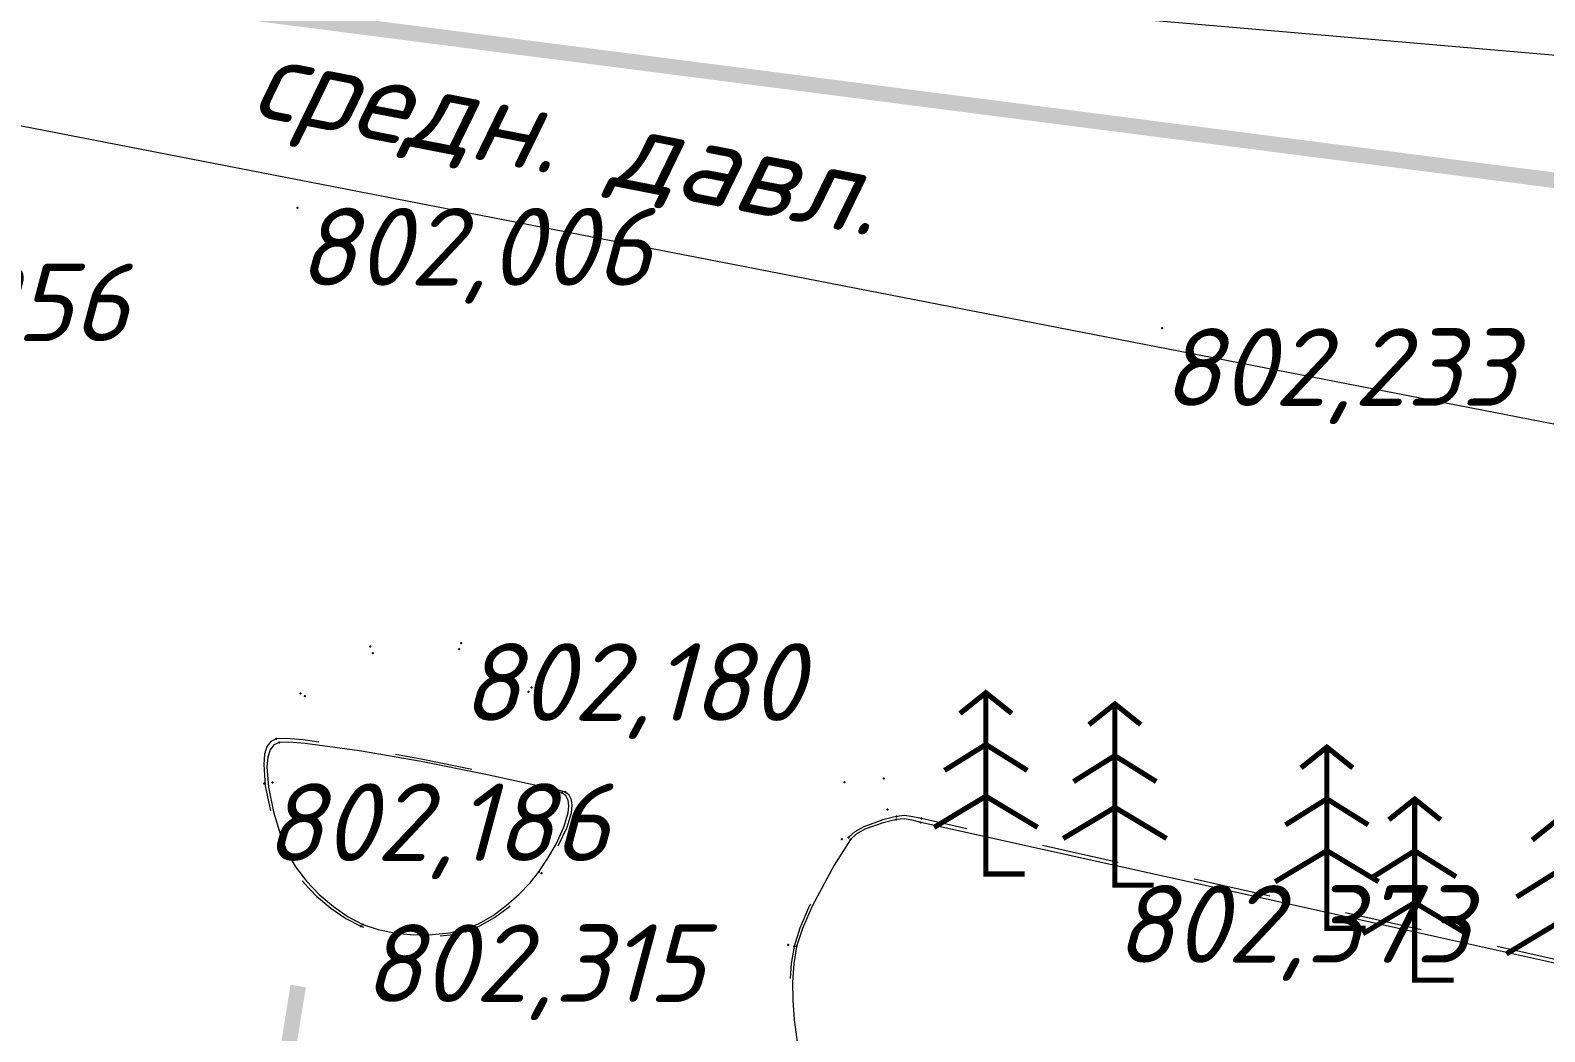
# Model space of a CAD drawing. Header units: metres. Extents: x 629572 to 645168, y 4785785 to 4790166.
# Drawn here: x 635139.77 to 635169.03, y 4788162.04 to 4788181.39 of the extents above; entities that cross this region are included whole.
import ezdxf

# ---------------------------------------------------------------- set-up
doc = ezdxf.new("R2010")
doc.units = ezdxf.units.M
for name, pattern in [('Сплошная', [0]), ('Сплошная_0_50', [0]), ('Штриховая 1.5-1.5', [3, 1.5, -1.5]), ('Штрихпунктирная 2', [10, 5, -2.5, 0, -2.5])]:
    doc.linetypes.add(name, pattern=pattern)
doc.layers.get('0').update_dxf_attribs({"linetype": 'CONTINUOUS'})
for name, color, linetype in [('Газопровод подземный', 7, 'CONTINUOUS'), ('Деревья ориентиры_хвойные', 7, 'CONTINUOUS'), ('красная линия', 7, 'CONTINUOUS'), ('Нурсултан', 7, 'CONTINUOUS'), ('ПК51+38_37', 7, 'CONTINUOUS'), ('Проезжие части улиц и тротуаров (без бортового камня)', 7, 'CONTINUOUS'), ('Тротуары и пешеходные дорожки (бордюр)', 7, 'CONTINUOUS')]:
    doc.layers.add(name, color=color, linetype=linetype)
doc.styles.add('ISOCPEUR', font='isocpeui.ttf')
doc.styles.get("Standard").update_dxf_attribs({"font": 'isocpeui.ttf'})
doc.linetypes.add('GAZ_PODZ', pattern='A,4,-2.2,["|",Standard,S=1.8,R=0,X=-1.5,Y=-1],0,["-",Standard,S=1.5,R=0,X=-1.5,Y=0.05],4,-2,10,-2', length=24.2)

# ---------------------------------------------------------------- blocks, each defined once
blk = doc.blocks.new('105 - 388.2 дер хвой')
at = {"color": 7, "linetype": 'Continuous', "lineweight": 0, "const_width": 0.1, "flags": 128}
for points in [[(0.5, 3.1), (0, 3.5), (-0.5, 3.1)], [(0, 2.5), (0, 3.5)], [(0, 2.5), (-0.8, 2)], [(0, 1.5), (0, 2.5)], [(0.8, 2), (0, 2.5)], [(0, 1.5), (-1, 0.9)], [(0.75, 0), (0, 0), (0, 1.5)], [(1, 0.9), (0, 1.5)]]:
    blk.add_lwpolyline(points, dxfattribs=at)
at = {"color": 7, "style": 'ISOCPEUR', "flags": 1}
for tag in ['X', 'Отметка', 'Имя объекта CREDO-III', 'Код объекта CREDO-III', 'Порода', 'Y']:
    blk.add_attdef(tag, (0, 0), '', height=2.5, dxfattribs=at)

msp = doc.modelspace()

# ---------------------------------------------------------------- linework, layer by layer
at = {"layer": 'Газопровод подземный', "color": 50, "linetype": 'GAZ_PODZ', "lineweight": 13, "ltscale": 0.5, "flags": 128}
for points in [[(634767.772, 4788220.603), (634852.542, 4788235.035), (634896.009, 4788225.723), (634931.084, 4788219.172), (634979.801, 4788210.62), (635199.374, 4788167.924), (635281.07, 4788167.023), (635401.234, 4788144.547), (635406.883, 4788140.607), (635414.121, 4788129.765)], [(635104.876, 4788186.491), (635281.55, 4788171.194)]]:
    msp.add_lwpolyline(points, dxfattribs=at)
at = {"layer": 'красная линия', "color": 1, "linetype": 'Сплошная_0_50', "lineweight": 0, "true_color": 0xff0000, "const_width": 0.3, "elevation": 794.579, "flags": 128}
msp.add_lwpolyline([(635401.641, 4788148.595), (634957.655, 4788205.711), (634868.946, 4788233.682), (634603.956, 4788290.084), (634469.438, 4788276.801), (634466.442, 4788288.998), (634455.452, 4788300.111), (634423.85, 4788288.187), (634367.861, 4788295.693), (634267.843, 4788409.4), (634475.845, 4788682.207), (634474.555, 4788790.795), (634449.85, 4788818.401), (634024.042, 4788644.6), (633889.34, 4788556.209), (633827.944, 4788529.992), (633792.752, 4788543.316), (633784.34, 4788495.79), (633741.538, 4788462.098), (633741.25, 4788461.815), (633707.246, 4788430.797), (633615.343, 4788446.001), (633603.65, 4788448.117), (633593.847, 4788448.295), (633403.135, 4788458.998), (633383.735, 4788456.919), (632950.737, 4788523.705), (632422.446, 4788608.882), (631759.541, 4788723.01), (631749.061, 4788727.901), (631729.34, 4788731.902), (631702.953, 4788733.892), (631676.149, 4788739.917), (631633.151, 4788748.593), (631552.757, 4788764.604), (631505.748, 4788774.005), (631486.053, 4788777.916), (631418.334, 4788781.792), (630663.641, 4788895.085)], dxfattribs=at)
at = {"layer": 'Нурсултан', "color": 7}
for p in [(635144.929, 4788177.96, 15.329), (635161.639, 4788175.634, 15.556), (635146.337, 4788169.488, 15.506), (635148.057, 4788169.434, 15.643), (635148.093, 4788169.55, 15.503), (635146.386, 4788169.36, 15.645), (635144.989, 4788168.579, 15.534), (635145.073, 4788168.527, 15.683), (635149.396, 4788168.611, 15.634), (635149.451, 4788168.695, 15.518), (635144.519, 4788167.705, 15.506), (635144.575, 4788167.634, 15.656), (635144.286, 4788166.841, 15.509), (635144.446, 4788166.861, 15.68), (635155.505, 4788166.866, 15.574), (635156.263, 4788166.936, 15.482), (635150.049, 4788166.657, 15.623), (635150.112, 4788166.671, 15.473), (635156.333, 4788166.337, 15.538), (635156.506, 4788166.204, 15.528), (635156.991, 4788166.161, 15.538), (635156.501, 4788166.144, 15.678), (635156.975, 4788166.088, 15.688), (635155.449, 4788165.767, 15.542), (635155.449, 4788165.767, -786.677), (635155.582, 4788165.797, 15.527), (635155.619, 4788165.76, 15.677), (635144.686, 4788165.481, 15.504), (635144.735, 4788165.509, 15.654), (635149.598, 4788165.134, 15.624), (635149.645, 4788165.11, 15.474), (635158.235, 4788165.093, 15.747), (635160.728, 4788164.877, 15.696), (635164.039, 4788164.524, 15.748), (635164.065, 4788164.589, 15.598), (635146.196, 4788164.119, 15.638), (635146.157, 4788164.084, 15.488), (635148.162, 4788164.024, 15.627), (635148.185, 4788163.98, 15.477), (635164.825, 4788164.042, 15.762), (635154.414, 4788163.725, 15.548), (635154.414, 4788163.725, -786.677), (635154.53, 4788163.693, 15.567), (635154.578, 4788163.69, 15.717), (635166.523, 4788163.039, 15.766)]:
    msp.add_point(p, dxfattribs=at)
at = {"layer": 'ПК51+38_37', "color": 1, "linetype": 'Штрихпунктирная 2', "lineweight": 0, "true_color": 0xff0000, "const_width": 0.3, "flags": 128}
msp.add_lwpolyline([(635141.112, 4788139.237), (635144.946, 4788162.928)], dxfattribs=at)
msp.add_lwpolyline([(635141.112, 4788139.237), (635144.946, 4788162.928)], dxfattribs=at)
at = {"layer": 'Проезжие части улиц и тротуаров (без бортового камня)', "linetype": 'Штриховая 1.5-1.5', "lineweight": 0, "flags": 128}
for points in [[(635144.519, 4788167.705), (635144.417, 4788167.654), (635144.342, 4788167.554), (635144.296, 4788167.404), (635144.278, 4788167.206), (635144.31, 4788166.793), (635144.414, 4788166.288), (635144.543, 4788165.852), (635144.686, 4788165.481), (635144.842, 4788165.2), (635145.053, 4788164.919), (635145.299, 4788164.662), (635145.575, 4788164.429), (635145.866, 4788164.233), (635146.157, 4788164.084), (635146.464, 4788163.98), (635146.819, 4788163.909), (635147.178, 4788163.877), (635147.542, 4788163.879), (635147.884, 4788163.914), (635148.185, 4788163.98), (635148.455, 4788164.087), (635148.742, 4788164.252), (635149.002, 4788164.443), (635149.255, 4788164.667), (635149.468, 4788164.889), (635149.645, 4788165.11), (635149.823, 4788165.379), (635149.984, 4788165.659), (635150.142, 4788165.995), (635150.227, 4788166.274), (635150.242, 4788166.414), (635150.228, 4788166.527), (635150.184, 4788166.613), (635150.112, 4788166.671), (635149.626, 4788166.815), (635148.606, 4788167.049), (635147.323, 4788167.309), (635146.111, 4788167.529), (635145.04, 4788167.685), (635144.707, 4788167.712), (635144.519, 4788167.705)], [(635156.991, 4788166.161), (635156.991, 4788166.161), (635156.825, 4788166.199), (635156.663, 4788166.22), (635156.506, 4788166.204), (635156.449, 4788166.191), (635156.242, 4788166.137), (635155.875, 4788166.005), (635155.7, 4788165.905), (635155.582, 4788165.797), (635155.256, 4788165.289), (635154.829, 4788164.482), (635154.641, 4788164.044), (635154.53, 4788163.693), (635154.473, 4788163.36), (635154.45, 4788162.994), (635154.456, 4788162.651), (635154.487, 4788162.269), (635154.587, 4788161.554), (635154.644, 4788161.137), (635154.69, 4788160.793), (635154.765, 4788160.364), (635154.857, 4788160.027), (635155.011, 4788159.685), (635155.105, 4788159.549), (635155.211, 4788159.437), (635155.342, 4788159.335), (635155.509, 4788159.233), (635155.952, 4788159.027), (635156.423, 4788158.858), (635157.004, 4788158.682), (635158.028, 4788158.413), (635158.075, 4788158.401), (635160.832, 4788157.755), (635165.548, 4788156.684), (635169.835, 4788155.745), (635173.665, 4788154.952), (635177.504, 4788154.2), (635178.964, 4788153.949), (635179.426, 4788153.887), (635179.709, 4788153.866), (635179.905, 4788153.893), (635180.111, 4788153.972), (635180.329, 4788154.103), (635180.556, 4788154.285), (635180.914, 4788154.655), (635181.276, 4788155.125), (635181.502, 4788155.472), (635181.667, 4788155.77), (635181.713, 4788155.962), (635181.697, 4788156.205), (635181.627, 4788156.454), (635181.512, 4788156.686), (635181.356, 4788156.883), (635181.184, 4788157.002), (635180.844, 4788157.111), (635180.173, 4788157.286), (635178.214, 4788157.751), (635175.781, 4788158.308), (635171.998, 4788159.091), (635172.732, 4788162.665), (635171.635, 4788162.905), (635164.065, 4788164.589), (635156.991, 4788166.161)]]:
    msp.add_lwpolyline(points, close=True, dxfattribs=at)
at = {"layer": 'Тротуары и пешеходные дорожки (бордюр)', "color": 7, "linetype": 'Сплошная', "lineweight": 0, "flags": 128}
for points in [[(635144.575, 4788167.634), (635144.476, 4788167.586), (635144.404, 4788167.491), (635144.358, 4788167.349), (635144.34, 4788167.163), (635144.369, 4788166.77), (635144.468, 4788166.29), (635144.594, 4788165.869), (635144.735, 4788165.509), (635144.892, 4788165.23), (635145.105, 4788164.95), (635145.351, 4788164.694), (635145.625, 4788164.461), (635145.912, 4788164.266), (635146.196, 4788164.119), (635146.493, 4788164.018), (635146.836, 4788163.95), (635147.183, 4788163.919), (635147.536, 4788163.922), (635147.868, 4788163.958), (635148.162, 4788164.024), (635148.428, 4788164.13), (635148.711, 4788164.293), (635148.967, 4788164.481), (635149.216, 4788164.7), (635149.425, 4788164.918), (635149.598, 4788165.134), (635149.771, 4788165.395), (635149.928, 4788165.67), (635150.08, 4788165.998), (635150.163, 4788166.271), (635150.177, 4788166.408), (635150.163, 4788166.518), (635150.12, 4788166.601), (635150.049, 4788166.657), (635149.574, 4788166.795), (635148.574, 4788167.016), (635147.319, 4788167.262), (635146.13, 4788167.469), (635145.082, 4788167.616), (635144.758, 4788167.641), (635144.575, 4788167.634)], [(635158.084, 4788158.438), (635169.843, 4788155.785), (635179.691, 4788153.891), (635179.691, 4788153.891), (635180.55, 4788154.647), (635181.248, 4788155.305), (635181.491, 4788155.575), (635181.621, 4788155.769), (635181.666, 4788155.958), (635181.649, 4788156.196), (635181.579, 4788156.44), (635181.466, 4788156.668), (635181.311, 4788156.861), (635181.141, 4788156.976), (635175.751, 4788158.237), (635171.964, 4788158.964), (635171.89, 4788159.079), (635172.68, 4788162.621), (635171.596, 4788162.84), (635170, 4788163.196), (635169.396, 4788163.33), (635166.965, 4788163.873), (635164.039, 4788164.524), (635161.685, 4788165.046), (635159.33, 4788165.567), (635156.975, 4788166.088), (635156.975, 4788166.088), (635156.975, 4788166.088), (635156.813, 4788166.131), (635156.654, 4788166.156), (635156.501, 4788166.144), (635156.456, 4788166.133), (635156.248, 4788166.082), (635155.898, 4788165.958), (635155.731, 4788165.864), (635155.619, 4788165.76), (635155.301, 4788165.265), (635154.876, 4788164.471), (635154.689, 4788164.038), (635154.578, 4788163.69), (635154.521, 4788163.36), (635154.496, 4788162.996), (635154.502, 4788162.655), (635154.531, 4788162.276), (635154.628, 4788161.566), (635154.684, 4788161.151), (635154.728, 4788160.809), (635154.802, 4788160.383), (635154.892, 4788160.048), (635155.045, 4788159.707), (635155.138, 4788159.573), (635155.243, 4788159.461), (635155.528, 4788159.26), (635155.933, 4788159.066), (635156.376, 4788158.904), (635156.932, 4788158.736), (635158.084, 4788158.438), (635158.084, 4788158.438)]]:
    msp.add_lwpolyline(points, close=True, dxfattribs=at)

# ---------------------------------------------------------------- block references
at = {"layer": 'Деревья ориентиры_хвойные', "color": 7, "linetype": 'Continuous'}
for p in [(635158.235, 4788165.093), (635160.728, 4788164.877), (635164.825, 4788164.042), (635166.523, 4788163.039), (635169.294, 4788162.648)]:
    msp.add_blockref('105 - 388.2 дер хвой', p, dxfattribs=at)

# ---------------------------------------------------------------- texts
at = {"layer": 'Газопровод подземный', "color": 2, "style": 'ISOCPEUR'}
msp.add_text('средн. давл.', height=1.61454, rotation=348.9961, dxfattribs=at).set_placement((635144.004, 4788179.75))
at = {"layer": 'Нурсултан', "color": 251, "char_height": 1.5, "attachment_point": 1, "style": 'ISOCPEUR'}
for s, insert in [('802,006', (635144.929, 4788177.96, 15.329)), ('801,956', (635134.958, 4788176.886, 15.279)), ('802,233', (635161.639, 4788175.634, 15.556)), ('802,180', (635148.093, 4788169.55, 15.503)), ('802,186', (635144.286, 4788166.841, 15.509)), ('802,373', (635160.728, 4788164.877, 15.696)), ('802,315', (635146.196, 4788164.119, 15.638))]:
    msp.add_mtext(s, dxfattribs=dict(at, insert=insert))

doc.saveas('drawing.dxf')
